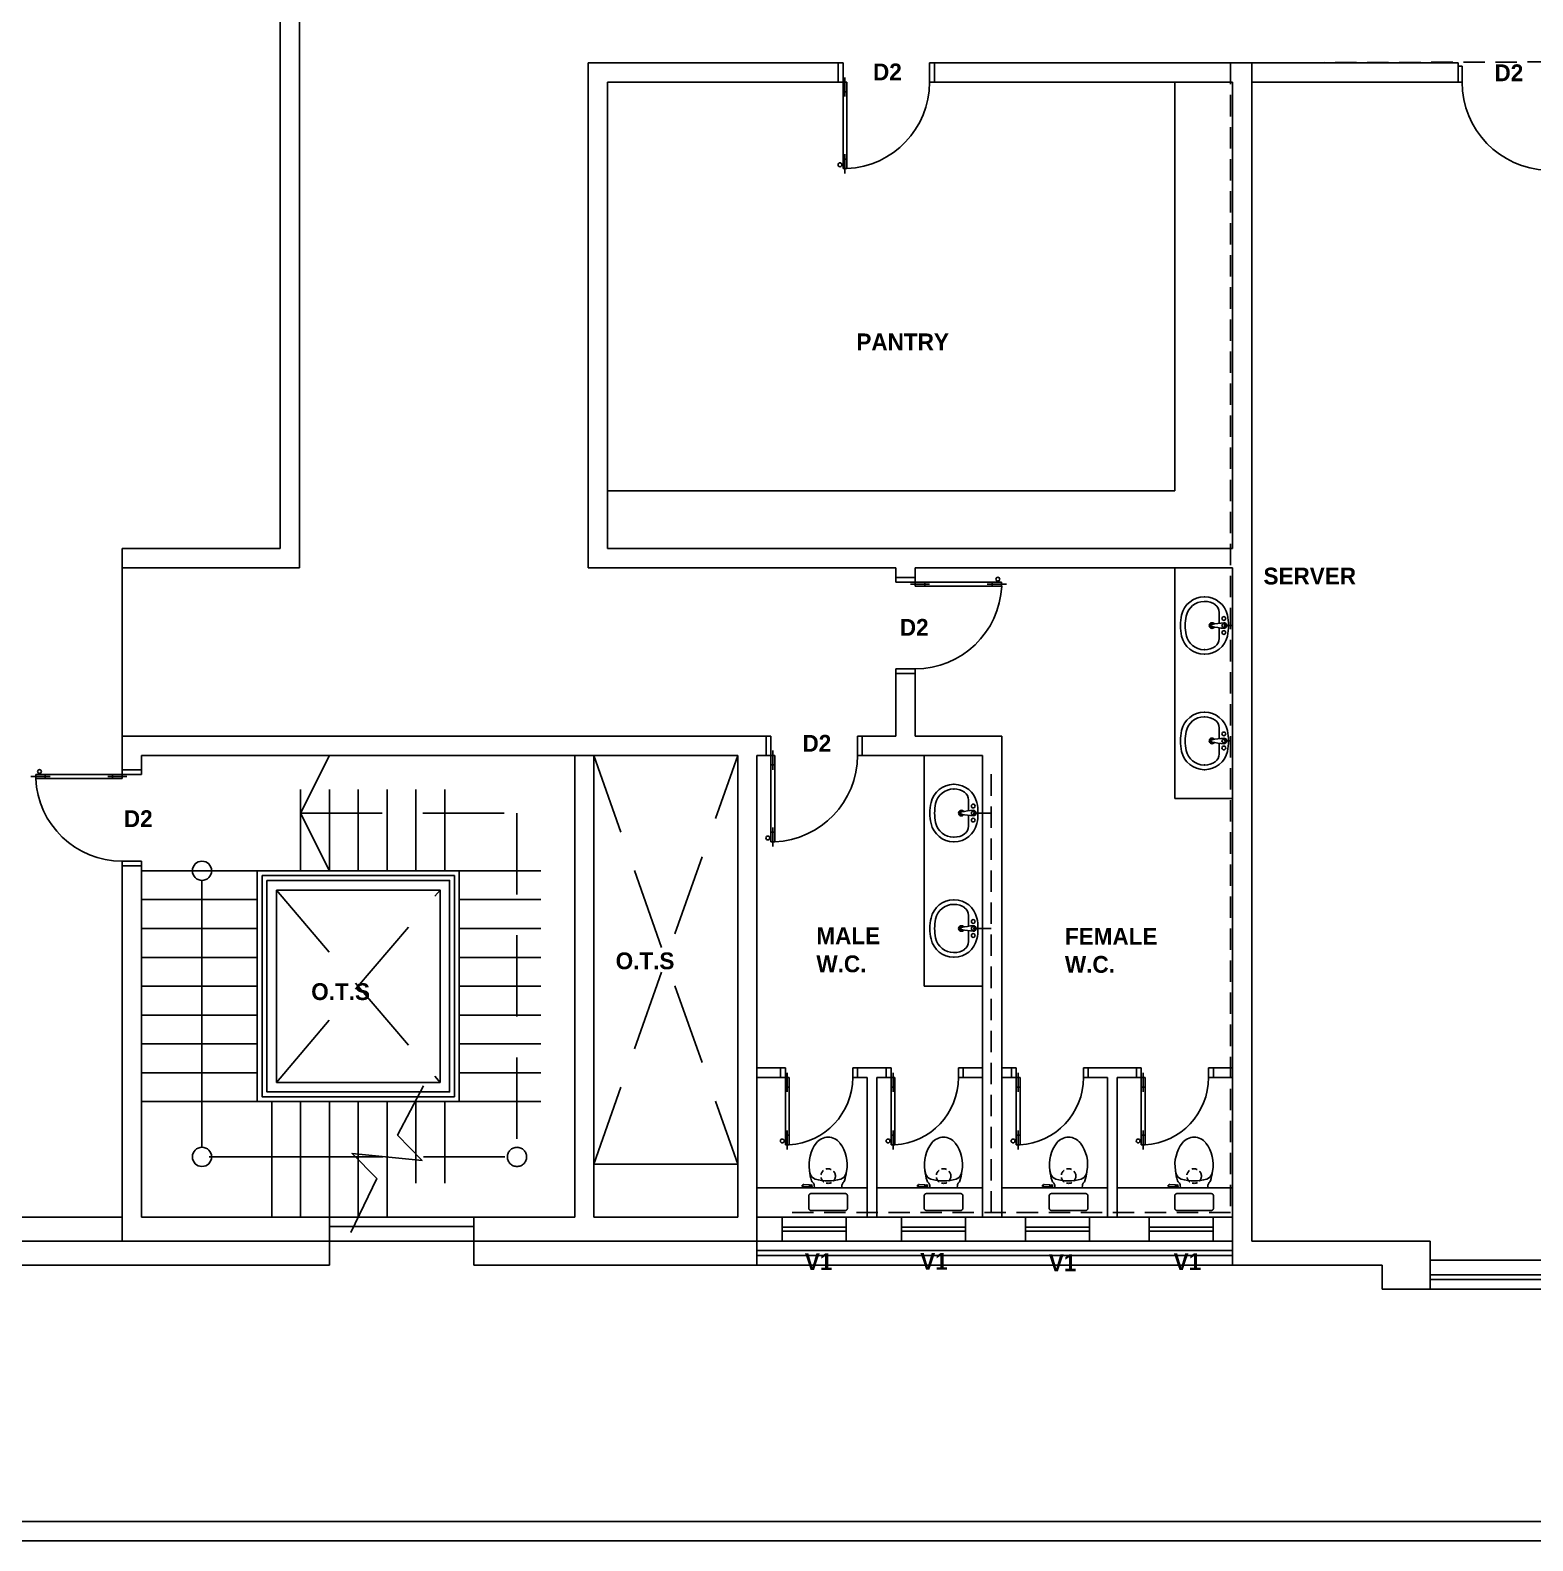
# Model space of a CAD drawing. Header units: inches. Extents: x 484217 to 497210, y -26946 to -21493.
# Drawn here: x 484966 to 485669, y -26438 to -25731 of the extents above; entities that cross this region are included whole.
import ezdxf

# ---------------------------------------------------------------- set-up
doc = ezdxf.new("R2010")
doc.units = ezdxf.units.IN
doc.header["$LTSCALE"] = 20
doc.header["$MEASUREMENT"] = 0
for name, pattern in [('ACAD_ISO03W100', [30, 12, -18]), ('DASHED', [0.75, 0.5, -0.25]), ('HIDDEN', [9.525, 6.35, -3.175]), ('HIDDEN2', [0.1875, 0.125, -0.0625])]:
    doc.linetypes.add(name, pattern=pattern)
for name, color, linetype in [('1-COL-HAT', 5, 'Continuous'), ('A-DIMENSION', 4, 'Continuous'), ('A-Door', 1, 'Continuous'), ('A-fixt', 6, 'Continuous'), ('A-GLASS', 4, 'Continuous'), ('A-STAIR', 1, 'Continuous'), ('A-STAIRS', 1, 'Continuous'), ('A-WALL', 7, 'Continuous'), ('FITS', 3, 'Continuous'), ('HOLE', 2, 'HIDDEN2'), ('I-WALL-FULL', 5, 'Continuous'), ('I-WALL-IN', 3, 'Continuous'), ('ventilation', 191, 'Continuous'), ('Water Main', 5, 'DASHED')]:
    doc.layers.add(name, color=color, linetype=linetype)
doc.layers.add('I-ANNO-TEXT', color=7, linetype='Continuous', lineweight=18)
doc.styles.add('MICRO', font='')
doc.styles.get('MICRO').set_extended_font_data('MicrogrammaSSi', bold=True)

# ---------------------------------------------------------------- blocks, each defined once
blk = doc.blocks.new('2D-L100')
at = {"layer": 'A-Door'}
for p, q in [((0.07, 0.949), (0.07, 1.149)), ((0.038, 1.067), (0.05, 1.067)), ((0.038, 1.051), (0.05, 1.051)), ((0.09, 1.099), (0.05, 1.099)), ((0.05, 0.2), (0.05, 1.099)), ((0.09, 0.999), (0.05, 0.999)), ((0.09, 0.2), (0.09, 1.099)), ((0.07, 0.35), (0.07, 0.15)), ((0.05, 0.2), (0, 0.2)), ((0, 0.2), (0, 0)), ((0.05, 0.3), (0.09, 0.3)), ((0.05, 0.2), (0.09, 0.2)), ((0.05, 0), (0.05, 0.2)), ((0.95, 0.2), (1, 0.2)), ((0.95, 0), (0.95, 0.2)), ((1, 0.2), (1, 0)), ((0, 0), (0.05, 0)), ((1, 0), (0.95, 0))]:
    blk.add_line(p, q, dxfattribs=at)
blk.add_circle((0.018, 1.059), 0.02, dxfattribs=at)
blk.add_arc((0.05, 0.2), 0.9, 0, 87.4527, dxfattribs=at)
blk = doc.blocks.new('washe02')
at = {"layer": 'A-fixt'}
for p, q in [((-0.024, -0.097), (-0.136, -0.097)), ((0.136, -0.097), (0.024, -0.097)), ((-0.299, -0.247), (-0.299, -0.253)), ((-0.25, -0.247), (-0.25, -0.253)), ((0.25, -0.253), (0.25, -0.247))]:
    blk.add_line(p, q, dxfattribs=at)
for centre in [(-0.073, -0.049), (0, -0.049), (0.073, -0.049)]:
    blk.add_circle(centre, 0.0195, dxfattribs=at)
for centre, radius, start, end in [((-0.056, -0.249), 0.243, 102.5792, 179.3394), ((-0.056, -0.249), 0.195, 145.7108, 179.3394), ((-0.136, -0.195), 0.0973, 90, 145.7108), ((0, -0.5), 0.5, 90, 102.5792), ((0, -0.049), 0.0292, 0, 180), ((0.941, 0.028), 0.973, 184.5022, 191.8586), ((0, -0.172), 0.0292, 123.7169, 56.2831), ((0, -0.5), 0.5, 77.4208, 90), ((-0.941, 0.028), 0.973, 348.1414, 355.4978), ((0.056, -0.249), 0.243, 0.6606, 77.4208), ((0.136, -0.195), 0.0973, 34.2892, 90), ((0.056, -0.249), 0.195, 0.6606, 34.2892), ((-0.056, -0.251), 0.243, 180.6606, 257.4208), ((-0.056, -0.251), 0.195, 180.6606, 257.4208), ((0, -0.172), 0.0195, 136.5893, 43.4107), ((0, -0.172), 0.0114, 180, 0), ((0.056, -0.251), 0.195, 282.5792, 359.3394), ((0.056, -0.251), 0.243, 282.5792, 359.3394), ((0, -0.25), 0.299, 0, 0.6606), ((0, -0.25), 0.299, 359.3394, 360), ((0, 0), 0.451, 257.4208, 270), ((0, 0), 0.451, 270, 282.5792), ((0, 0), 0.5, 257.4208, 270), ((0, 0), 0.5, 270, 282.5792)]:
    blk.add_arc(centre, radius, start, end, dxfattribs=at)
blk = doc.blocks.new('1D-L080')
at = {"layer": 'A-Door'}
for p, q in [((0.05, 0.1), (0.05, 0.799)), ((0.09, 0.799), (0.05, 0.799)), ((0.07, 0.649), (0.07, 0.849)), ((0.09, 0.1), (0.09, 0.799)), ((0.038, 0.767), (0.05, 0.767)), ((0.038, 0.751), (0.05, 0.751)), ((0.09, 0.699), (0.05, 0.699)), ((0.05, 0.2), (0.09, 0.2)), ((0.07, 0.25), (0.07, 0.05)), ((0, 0.1), (0, 0)), ((0.05, 0.1), (0, 0.1)), ((0, 0), (0.05, 0)), ((0.05, 0), (0.05, 0.1)), ((0.05, 0.1), (0.09, 0.1)), ((0.75, 0.1), (0.8, 0.1)), ((0.75, 0), (0.75, 0.1)), ((0.8, 0), (0.75, 0)), ((0.8, 0.1), (0.8, 0))]:
    blk.add_line(p, q, dxfattribs=at)
blk.add_circle((0.018, 0.759), 0.02, dxfattribs=at)
blk.add_arc((0.05, 0.1), 0.7, 0, 86.7242, dxfattribs=at)
blk = doc.blocks.new('2D-R120')
at = {"layer": 'A-Door'}
for p, q in [((-0.07, 1.149), (-0.07, 1.349)), ((-0.09, 1.299), (-0.05, 1.299)), ((-0.09, 0.2), (-0.09, 1.299)), ((-0.09, 1.199), (-0.05, 1.199)), ((-0.05, 0.2), (-0.05, 1.299)), ((-0.038, 1.267), (-0.05, 1.267)), ((-0.038, 1.251), (-0.05, 1.251)), ((-1.15, 0.2), (-1.2, 0.2)), ((-1.2, 0.2), (-1.2, 0)), ((-1.15, 0), (-1.15, 0.2)), ((-0.05, 0.3), (-0.09, 0.3)), ((-0.05, 0.2), (-0.09, 0.2)), ((-0.07, 0.35), (-0.07, 0.15)), ((-0.05, 0), (-0.05, 0.2)), ((-0.05, 0.2), (0, 0.2)), ((0, 0.2), (0, 0)), ((-1.2, 0), (-1.15, 0)), ((0, 0), (-0.05, 0))]:
    blk.add_line(p, q, dxfattribs=at)
blk.add_circle((-0.018, 1.259), 0.02, dxfattribs=at)
blk.add_arc((-0.05, 0.2), 1.1, 92.0839, 180, dxfattribs=at)

msp = doc.modelspace()

# ---------------------------------------------------------------- linework, layer by layer
for p, q in [((485008.65, -26286.22, 6.93), (484833.15, -26286.22, 6.93)), ((484833.6, -26297.45, 6.93), (485008.65, -26297.47, 6.93)), ((485620.65, -26319.97, 6.93), (485598.15, -26319.97, 6.93)), ((484317.68, -26428.72, 6.93), (488304.59, -26428.72, 6.93)), ((484306.43, -26437.72, 6.93), (488316.15, -26437.72, 6.93))]:
    msp.add_line(p, q)
at = {"layer": '1-COL-HAT'}
for p, q in [((485537.18, -26286.22, 6.93), (485537.18, -26297.47, 6.93)), ((485598.15, -26297.47, 6.93), (485620.65, -26297.47, 6.93)), ((485620.65, -26306.47, 6.93), (485620.65, -26297.47, 6.93))]:
    msp.add_line(p, q, dxfattribs=at)
at = {"layer": 'A-DIMENSION', "color": 8}
for p, q in [((485528.18, -26286.22, 6.93), (485305.65, -26286.22, 6.93)), ((485105.63, -26297.47, 6.93), (485105.63, -26308.72, 6.93)), ((485173.16, -26297.47, 6.93), (485173.16, -26308.72, 6.93)), ((485305.65, -26297.47, 6.93), (485305.65, -26308.72, 6.93)), ((485528.18, -26297.47, 6.93), (485528.18, -26308.72, 6.93)), ((484833.6, -26308.72, 6.93), (485105.63, -26308.72, 6.93)), ((485173.16, -26308.72, 6.93), (485305.65, -26308.72, 6.93)), ((485528.18, -26308.72, 6.93), (485598.15, -26308.72, 6.93))]:
    msp.add_line(p, q, dxfattribs=at)
at = {"layer": 'A-DIMENSION'}
msp.add_line((485620.65, -26319.97, 6.93), (485710.65, -26319.97, 6.93), dxfattribs=at)
at = {"layer": 'A-fixt'}
for p, q in [((485501.18, -25946.47, 6.93), (485501.18, -25755.22, 6.93)), ((485501.18, -25946.47, 6.93), (485235.68, -25946.47, 6.93)), ((485501.18, -25982.47, 6.93), (485501.18, -26090.47, 6.93)), ((485383.95, -26070.22, 6.93), (485383.95, -26178.22, 6.93)), ((485501.18, -26090.47, 6.93), (485528.18, -26090.47, 6.93)), ((485383.95, -26178.22, 6.93), (485410.95, -26178.22, 6.93))]:
    msp.add_line(p, q, dxfattribs=at)
at = {"layer": 'A-GLASS'}
for p, q in [((485105.63, -26286.22, 6.93), (485173.16, -26286.22, 6.93)), ((485105.63, -26290.72, 6.93), (485173.16, -26290.72, 6.93)), ((485110.58, -26286.22, 6.93), (485167.95, -26286.22, 6.93)), ((485110.58, -26290.72, 6.93), (485167.95, -26290.72, 6.93)), ((485528.18, -26297.47, 6.93), (485305.65, -26297.47, 6.93)), ((485528.18, -26301.97, 6.93), (485305.65, -26301.97, 6.93)), ((485528.18, -26304.22, 6.93), (485305.65, -26304.22, 6.93)), ((485620.65, -26306.47, 6.93), (485710.65, -26306.47, 6.93)), ((485620.65, -26319.97, 6.93), (485620.65, -26306.47, 6.93)), ((485528.18, -26308.72, 6.93), (485305.65, -26308.72, 6.93)), ((485620.65, -26313.22, 6.93), (485710.65, -26313.22, 6.93)), ((485620.65, -26315.47, 6.93), (485710.65, -26315.47, 6.93))]:
    msp.add_line(p, q, dxfattribs=at)
at = {"layer": 'A-STAIR', "linetype": 'HIDDEN', "ltscale": 0.3}
for p, q in [((485092.13, -26124.22, 6.93), (485092.13, -26070.22, 6.93)), ((485105.63, -26124.22, 6.93), (485105.63, -26070.22, 6.93)), ((485119.13, -26124.22, 6.93), (485119.13, -26070.22, 6.93)), ((485132.63, -26124.22, 6.93), (485132.63, -26070.22, 6.93)), ((485146.13, -26124.22, 6.93), (485146.13, -26070.22, 6.93)), ((485159.63, -26124.22, 6.93), (485159.63, -26070.22, 6.93)), ((485166.38, -26124.22, 6.93), (485220.38, -26124.22, 6.93)), ((485166.38, -26137.72, 6.93), (485220.38, -26137.72, 6.93)), ((485166.38, -26151.22, 6.93), (485220.38, -26151.22, 6.93)), ((485166.38, -26164.72, 6.93), (485220.38, -26164.72, 6.93)), ((485166.38, -26178.22, 6.93), (485220.38, -26178.22, 6.93)), ((485166.38, -26191.72, 6.93), (485220.38, -26191.72, 6.93)), ((485166.38, -26205.22, 6.93), (485220.38, -26205.22, 6.93)), ((485166.38, -26218.72, 6.93), (485220.38, -26218.72, 6.93)), ((485146.13, -26232.22, 6.93), (485146.13, -26286.22, 6.93)), ((485159.63, -26232.22, 6.93), (485159.63, -26286.22, 6.93)), ((485166.38, -26232.22, 6.93), (485220.38, -26232.22, 6.93)), ((485132.63, -26286.22, 6.93), (485132.63, -26258.1, 6.93))]:
    msp.add_line(p, q, dxfattribs=at)
at = {"layer": 'A-STAIR', "color": 8, "linetype": 'HIDDEN', "ltscale": 0.3}
for p, q in [((485229.38, -26261.47, 6.93), (485296.65, -26070.22, 6.93)), ((485229.38, -26070.22, 6.93), (485296.65, -26261.47, 6.93)), ((485080.88, -26133.22, 6.93), (485157.38, -26223.22, 6.93)), ((485080.88, -26223.22, 6.93), (485157.38, -26133.22, 6.93))]:
    msp.add_line(p, q, dxfattribs=at)
at = {"layer": 'A-STAIR'}
for p, q in [((485071.88, -26124.22, 6.93), (485017.88, -26124.22, 6.93)), ((485071.88, -26137.72, 6.93), (485017.88, -26137.72, 6.93)), ((485071.88, -26151.22, 6.93), (485017.88, -26151.22, 6.93)), ((485071.88, -26164.72, 6.93), (485017.88, -26164.72, 6.93)), ((485071.88, -26178.22, 6.93), (485017.88, -26178.22, 6.93)), ((485071.88, -26191.72, 6.93), (485017.88, -26191.72, 6.93)), ((485071.88, -26205.22, 6.93), (485017.88, -26205.22, 6.93)), ((485071.88, -26218.72, 6.93), (485017.88, -26218.72, 6.93)), ((485071.88, -26232.22, 6.93), (485017.88, -26232.22, 6.93)), ((485078.63, -26232.22, 6.93), (485078.63, -26286.22, 6.93)), ((485092.13, -26232.22, 6.93), (485092.13, -26286.22, 6.93)), ((485105.63, -26232.22, 6.93), (485105.63, -26286.22, 6.93)), ((485119.13, -26232.22, 6.93), (485119.13, -26286.22, 6.93)), ((485132.63, -26232.22, 6.93), (485132.63, -26258.1, 6.93)), ((485296.65, -26261.47, 6.93), (485229.38, -26261.47, 6.93))]:
    msp.add_line(p, q, dxfattribs=at)
at = {"layer": 'A-STAIR', "linetype": 'HIDDEN', "ltscale": 0.3, "elevation": 6.93}
for points in [[(485105.63, -26070.22), (485092.13, -26097.22), (485105.63, -26124.22)], [(485092.13, -26097.22), (485193.38, -26097.22), (485193.38, -26253.6)], [(485187.75, -26258.1), (485125.88, -26258.1)]]:
    msp.add_lwpolyline(points, dxfattribs=at)
at = {"layer": 'A-STAIR', "elevation": 6.93}
for points in [[(485046, -26128.72), (485046, -26253.6)], [(485125.88, -26258.1), (485049.38, -26258.1)]]:
    msp.add_lwpolyline(points, dxfattribs=at)
for points in [[(485071.88, -26124.22), (485071.88, -26232.22), (485166.38, -26232.22), (485166.38, -26124.22)], [(485074.13, -26126.47), (485074.13, -26229.97), (485164.13, -26229.97), (485164.13, -26126.47)], [(485076.38, -26128.72), (485076.38, -26227.72), (485161.88, -26227.72), (485161.88, -26128.72)], [(485080.88, -26133.22), (485080.88, -26223.22), (485157.38, -26223.22), (485157.38, -26133.22)]]:
    msp.add_lwpolyline(points, close=True, dxfattribs=at)
at = {"layer": 'A-STAIR'}
for centre in [(485046, -26124.22, 6.93), (485046, -26258.1, 6.93)]:
    msp.add_circle(centre, 4.5, dxfattribs=at)
at = {"layer": 'A-STAIR', "linetype": 'HIDDEN', "ltscale": 0.3}
msp.add_circle((485193.38, -26258.1, 6.93), 4.5, dxfattribs=at)
at = {"layer": 'A-STAIRS'}
for p, q in [((485105.63, -26297.47, 6.93), (485173.16, -26297.47, 6.93)), ((485343.68, -26308.72, 6.93), (485305.65, -26308.72, 6.93))]:
    msp.add_line(p, q, dxfattribs=at)
at = {"layer": 'A-WALL'}
for p, q in [((485220.38, -26070.22, 6.93), (485017.65, -26070.22, 6.93)), ((485220.38, -26070.22, 6.93), (485017.88, -26070.22, 6.93)), ((485220.38, -26070.22, 6.93), (485220.38, -26286.22, 6.93)), ((485229.38, -26070.22, 6.93), (485229.38, -26286.22, 6.93)), ((485296.65, -26070.22, 6.93), (485229.38, -26070.22, 6.93)), ((485008.65, -26187.22, 6.93), (485008.65, -26286.22, 6.93)), ((484842.15, -26286.22, 6.93), (485008.65, -26286.22, 6.93)), ((485017.65, -26286.22, 6.93), (485039.7, -26286.22, 6.93)), ((484833.6, -26297.47, 6.93), (485039.7, -26297.47, 6.93)), ((485620.65, -26319.97, 6.93), (485620.65, -26297.47, 6.93)), ((485598.15, -26319.97, 6.93), (485598.15, -26308.72, 6.93))]:
    msp.add_line(p, q, dxfattribs=at)
at = {"layer": 'A-WALL', "elevation": 6.93}
msp.add_lwpolyline([(485149.63, -26224.92), (485137.5, -26247.95), (485149, -26259.71), (485116.26, -26256.48), (485127.76, -26268.24), (485115.62, -26293.52)], dxfattribs=at)
at = {"layer": 'FITS', "color": 6}
for p, q in [((485326.75, -26271.26, 6.93), (485327.04, -26271.26, 6.93)), ((485326.75, -26271.58, 6.93), (485326.75, -26271.26, 6.93)), ((485326.75, -26271.58, 6.93), (485326.75, -26271.9, 6.93)), ((485326.75, -26271.9, 6.93), (485327.04, -26271.9, 6.93)), ((485327.04, -26271.26, 6.93), (485327.04, -26271.58, 6.93)), ((485327.04, -26271.9, 6.93), (485327.04, -26271.58, 6.93)), ((485327.57, -26271.01, 6.93), (485330.23, -26271.23, 6.93)), ((485327.57, -26272.15, 6.93), (485330.23, -26271.93, 6.93)), ((485330.23, -26271.23, 6.93), (485330.23, -26271.58, 6.93)), ((485330.71, -26271.36, 6.93), (485330.23, -26271.36, 6.93)), ((485330.23, -26271.93, 6.93), (485330.23, -26271.58, 6.93)), ((485330.71, -26271.8, 6.93), (485330.23, -26271.8, 6.93)), ((485330.92, -26271.97, 6.93), (485330.92, -26272.35, 6.93)), ((485331.24, -26271.97, 6.93), (485331.24, -26272.35, 6.93)), ((485332.54, -26272.63, 6.93), (485332.47, -26271.39, 6.93)), ((485345.43, -26271.39, 6.93), (485345.37, -26272.63, 6.93)), ((485380.75, -26271.26, 6.93), (485381.04, -26271.26, 6.93)), ((485380.75, -26271.58, 6.93), (485380.75, -26271.26, 6.93)), ((485380.75, -26271.58, 6.93), (485380.75, -26271.9, 6.93)), ((485380.75, -26271.9, 6.93), (485381.04, -26271.9, 6.93)), ((485381.04, -26271.26, 6.93), (485381.04, -26271.58, 6.93)), ((485381.04, -26271.9, 6.93), (485381.04, -26271.58, 6.93)), ((485381.57, -26271.01, 6.93), (485384.23, -26271.23, 6.93)), ((485381.57, -26272.15, 6.93), (485384.23, -26271.93, 6.93)), ((485384.23, -26271.23, 6.93), (485384.23, -26271.58, 6.93)), ((485384.71, -26271.36, 6.93), (485384.23, -26271.36, 6.93)), ((485384.23, -26271.93, 6.93), (485384.23, -26271.58, 6.93)), ((485384.71, -26271.8, 6.93), (485384.23, -26271.8, 6.93)), ((485384.92, -26271.97, 6.93), (485384.92, -26272.35, 6.93)), ((485385.24, -26271.97, 6.93), (485385.24, -26272.35, 6.93)), ((485386.54, -26272.63, 6.93), (485386.47, -26271.39, 6.93)), ((485399.43, -26271.39, 6.93), (485399.37, -26272.63, 6.93)), ((485439.25, -26271.26, 6.93), (485439.54, -26271.26, 6.93)), ((485439.25, -26271.58, 6.93), (485439.25, -26271.26, 6.93)), ((485439.25, -26271.58, 6.93), (485439.25, -26271.9, 6.93)), ((485439.25, -26271.9, 6.93), (485439.54, -26271.9, 6.93)), ((485439.54, -26271.26, 6.93), (485439.54, -26271.58, 6.93)), ((485439.54, -26271.9, 6.93), (485439.54, -26271.58, 6.93)), ((485440.07, -26271.01, 6.93), (485442.73, -26271.23, 6.93)), ((485440.07, -26272.15, 6.93), (485442.73, -26271.93, 6.93)), ((485442.73, -26271.23, 6.93), (485442.73, -26271.58, 6.93)), ((485443.21, -26271.36, 6.93), (485442.73, -26271.36, 6.93)), ((485442.73, -26271.93, 6.93), (485442.73, -26271.58, 6.93)), ((485443.21, -26271.8, 6.93), (485442.73, -26271.8, 6.93)), ((485443.42, -26271.97, 6.93), (485443.42, -26272.35, 6.93)), ((485443.74, -26271.97, 6.93), (485443.74, -26272.35, 6.93)), ((485445.04, -26272.63, 6.93), (485444.97, -26271.39, 6.93)), ((485457.93, -26271.39, 6.93), (485457.87, -26272.63, 6.93)), ((485497.98, -26271.26, 6.93), (485498.27, -26271.26, 6.93)), ((485497.98, -26271.58, 6.93), (485497.98, -26271.26, 6.93)), ((485497.98, -26271.58, 6.93), (485497.98, -26271.9, 6.93)), ((485497.98, -26271.9, 6.93), (485498.27, -26271.9, 6.93)), ((485498.27, -26271.26, 6.93), (485498.27, -26271.58, 6.93)), ((485498.27, -26271.9, 6.93), (485498.27, -26271.58, 6.93)), ((485498.79, -26271.01, 6.93), (485501.46, -26271.23, 6.93)), ((485498.79, -26272.15, 6.93), (485501.46, -26271.93, 6.93)), ((485501.46, -26271.23, 6.93), (485501.46, -26271.58, 6.93)), ((485501.93, -26271.36, 6.93), (485501.46, -26271.36, 6.93)), ((485501.46, -26271.93, 6.93), (485501.46, -26271.58, 6.93)), ((485501.93, -26271.8, 6.93), (485501.46, -26271.8, 6.93)), ((485502.15, -26271.97, 6.93), (485502.15, -26272.35, 6.93)), ((485502.47, -26271.97, 6.93), (485502.47, -26272.35, 6.93)), ((485503.76, -26272.63, 6.93), (485503.7, -26271.39, 6.93)), ((485516.66, -26271.39, 6.93), (485516.59, -26272.63, 6.93)), ((485305.65, -26272.63, 6.93), (485357.18, -26272.63, 6.93)), ((485331.76, -26272.35, 6.93), (485330.43, -26272.35, 6.93)), ((485330.43, -26272.63, 6.93), (485330.43, -26272.35, 6.93)), ((485331.76, -26272.63, 6.93), (485331.76, -26272.35, 6.93)), ((485361.68, -26272.63, 6.93), (485411.18, -26272.63, 6.93)), ((485385.76, -26272.35, 6.93), (485384.43, -26272.35, 6.93)), ((485384.43, -26272.63, 6.93), (485384.43, -26272.35, 6.93)), ((485385.76, -26272.63, 6.93), (485385.76, -26272.35, 6.93)), ((485420.18, -26272.63, 6.93), (485469.68, -26272.63, 6.93)), ((485444.26, -26272.35, 6.93), (485442.93, -26272.35, 6.93)), ((485442.93, -26272.63, 6.93), (485442.93, -26272.35, 6.93)), ((485444.26, -26272.63, 6.93), (485444.26, -26272.35, 6.93)), ((485473.95, -26272.63, 6.93), (485528.18, -26272.63, 6.93)), ((485502.99, -26272.35, 6.93), (485501.65, -26272.35, 6.93)), ((485501.65, -26272.63, 6.93), (485501.65, -26272.35, 6.93)), ((485502.99, -26272.63, 6.93), (485502.99, -26272.35, 6.93))]:
    msp.add_line(p, q, dxfattribs=at)
at = {"layer": 'FITS', "color": 6, "linetype": 'HIDDEN', "elevation": 6.93}
for points in [[(485346.88, -26283.19), (485331.03, -26283.19, -0.414214), (485329.89, -26282.06), (485329.89, -26276.39, -0.414214), (485331.03, -26275.26), (485346.88, -26275.26, -0.414214), (485348.01, -26276.39), (485348.01, -26282.06, -0.414214)], [(485400.88, -26283.19), (485385.03, -26283.19, -0.414214), (485383.89, -26282.06), (485383.89, -26276.39, -0.414214), (485385.03, -26275.26), (485400.88, -26275.26, -0.414214), (485402.01, -26276.39), (485402.01, -26282.06, -0.414214)], [(485459.38, -26283.19), (485443.53, -26283.19, -0.414214), (485442.39, -26282.06), (485442.39, -26276.39, -0.414214), (485443.53, -26275.26), (485459.38, -26275.26, -0.414214), (485460.51, -26276.39), (485460.51, -26282.06, -0.414214)], [(485518.1, -26283.19), (485502.25, -26283.19, -0.414214), (485501.12, -26282.06), (485501.12, -26276.39, -0.414214), (485502.25, -26275.26), (485518.1, -26275.26, -0.414214), (485519.24, -26276.39), (485519.24, -26282.06, -0.414214)]]:
    msp.add_lwpolyline(points, format="xyb", close=True, dxfattribs=at)
at = {"layer": 'FITS', "color": 6}
for centre in [(485331.07, -26271.58, 6.93), (485385.07, -26271.58, 6.93), (485443.57, -26271.58, 6.93), (485502.3, -26271.58, 6.93)]:
    msp.add_circle(centre, 0.424, dxfattribs=at)
for centre, radius, start, end in [((485338.95, -26255.81, 6.93), 6.94, 37.45204, 142.29926), ((485392.95, -26255.81, 6.93), 6.94, 37.45204, 142.29926), ((485451.45, -26255.81, 6.93), 6.94, 37.45204, 142.29926), ((485510.18, -26255.81, 6.93), 6.94, 37.45204, 142.29926), ((485346.59, -26261.71, 6.93), 16.59, 142.29918, 189.62656), ((485331.34, -26261.64, 6.93), 16.52, 348.99586, 37.45208), ((485400.59, -26261.71, 6.93), 16.59, 142.29918, 189.62656), ((485385.34, -26261.64, 6.93), 16.52, 348.99586, 37.45208), ((485459.09, -26261.71, 6.93), 16.59, 142.29918, 189.62656), ((485443.84, -26261.64, 6.93), 16.52, 348.99586, 37.45208), ((485517.81, -26261.71, 6.93), 16.59, 142.29918, 189.62656), ((485502.57, -26261.64, 6.93), 16.52, 348.99586, 37.45208), ((485349.89, -26262.89, 6.93), 19.72, 184.65346, 198.85789), ((485346.59, -26261.71, 6.93), 16.59, 189.62651, 194.93923), ((485321.11, -26261.29, 6.93), 26.68, 342.43331, 352.45254), ((485331.34, -26261.64, 6.93), 16.52, 344.55557, 348.99586), ((485403.89, -26262.89, 6.93), 19.72, 184.65346, 198.85789), ((485400.59, -26261.71, 6.93), 16.59, 189.62651, 194.93923), ((485375.11, -26261.29, 6.93), 26.68, 342.43331, 352.45254), ((485385.34, -26261.64, 6.93), 16.52, 344.55557, 348.99586), ((485462.39, -26262.89, 6.93), 19.72, 184.65346, 198.85789), ((485459.09, -26261.71, 6.93), 16.59, 189.62651, 194.93923), ((485433.61, -26261.29, 6.93), 26.68, 342.43331, 352.45254), ((485443.84, -26261.64, 6.93), 16.52, 344.55557, 348.99586), ((485521.12, -26262.89, 6.93), 19.72, 184.65346, 198.85789), ((485517.81, -26261.71, 6.93), 16.59, 189.62651, 194.93923), ((485492.34, -26261.29, 6.93), 26.68, 342.43331, 352.45254), ((485502.57, -26261.64, 6.93), 16.52, 344.55557, 348.99586), ((485327.52, -26271.58, 6.93), 0.571, 85.32494, 146.12771), ((485327.52, -26271.58, 6.93), 0.571, 213.87229, 274.67506), ((485333.99, -26265.07, 6.93), 3.55, 194.93923, 252.9837), ((485332.9, -26268.69, 6.93), 1.77, 198.8579, 231.20172), ((485330.65, -26271.49, 6.93), 1.83, 3.07447, 51.20173), ((485338.95, -26248.87, 6.93), 20.49, 252.9837, 286.78011), ((485343.84, -26265.09, 6.93), 3.55, 286.78011, 344.55557), ((485347.26, -26271.49, 6.93), 1.83, 131.74946, 176.9255), ((485344.87, -26268.81, 6.93), 1.77, 311.74939, 342.43341), ((485381.52, -26271.58, 6.93), 0.571, 85.32494, 146.12771), ((485381.52, -26271.58, 6.93), 0.571, 213.87229, 274.67506), ((485387.99, -26265.07, 6.93), 3.55, 194.93923, 252.9837), ((485386.9, -26268.69, 6.93), 1.77, 198.8579, 231.20172), ((485384.65, -26271.49, 6.93), 1.83, 3.07447, 51.20173), ((485392.95, -26248.87, 6.93), 20.49, 252.9837, 286.78011), ((485397.84, -26265.09, 6.93), 3.55, 286.78011, 344.55557), ((485401.26, -26271.49, 6.93), 1.83, 131.74946, 176.9255), ((485398.87, -26268.81, 6.93), 1.77, 311.74939, 342.43341), ((485440.02, -26271.58, 6.93), 0.571, 85.32494, 146.12771), ((485440.02, -26271.58, 6.93), 0.571, 213.87229, 274.67506), ((485446.49, -26265.07, 6.93), 3.55, 194.93923, 252.9837), ((485445.4, -26268.69, 6.93), 1.77, 198.8579, 231.20172), ((485443.15, -26271.49, 6.93), 1.83, 3.07447, 51.20173), ((485451.45, -26248.87, 6.93), 20.49, 252.9837, 286.78011), ((485456.34, -26265.09, 6.93), 3.55, 286.78011, 344.55557), ((485459.76, -26271.49, 6.93), 1.83, 131.74946, 176.9255), ((485457.37, -26268.81, 6.93), 1.77, 311.74939, 342.43341), ((485498.74, -26271.58, 6.93), 0.571, 85.32494, 146.12771), ((485498.74, -26271.58, 6.93), 0.571, 213.87229, 274.67506), ((485505.22, -26265.07, 6.93), 3.55, 194.93923, 252.9837), ((485504.12, -26268.69, 6.93), 1.77, 198.8579, 231.20172), ((485501.87, -26271.49, 6.93), 1.83, 3.07447, 51.20173), ((485510.18, -26248.87, 6.93), 20.49, 252.9837, 286.78011), ((485515.07, -26265.09, 6.93), 3.55, 286.78011, 344.55557), ((485518.48, -26271.49, 6.93), 1.83, 131.74946, 176.9255), ((485516.09, -26268.81, 6.93), 1.77, 311.74939, 342.43341)]:
    msp.add_arc(centre, radius, start, end, dxfattribs=at)
at = {"layer": 'HOLE', "color": 6}
for centre in [(485338.95, -26267.08, 6.93), (485392.95, -26267.08, 6.93), (485451.45, -26267.08, 6.93), (485510.18, -26267.08, 6.93)]:
    msp.add_circle(centre, 3.4, dxfattribs=at)
at = {"layer": 'I-WALL-FULL'}
for p, q in [((485226.68, -25746.22, 6.93), (485226.68, -25982.47, 6.93)), ((485343.68, -25746.22, 6.93), (485226.68, -25746.22, 6.93)), ((485343.68, -25746.22, 6.93), (485343.68, -25755.22, 6.93)), ((485537.18, -25746.22, 6.93), (485388.68, -25746.22, 6.93)), ((485388.68, -25755.22, 6.93), (485388.68, -25746.22, 6.93)), ((485537.18, -25746.22, 6.93), (485537.18, -26286.22, 6.93)), ((485633.7, -25746.22, 6.93), (485537.18, -25746.22, 6.93)), ((485633.7, -25755.22, 6.93), (485633.7, -25746.22, 6.93)), ((485235.68, -25755.22, 6.93), (485235.68, -25973.47, 6.93)), ((485235.68, -25755.22, 6.93), (485343.68, -25755.22, 6.93)), ((485388.68, -25755.22, 6.93), (485528.18, -25755.22, 6.93)), ((485528.18, -25973.47, 6.93), (485528.18, -25755.22, 6.93)), ((485633.7, -25755.22, 6.93), (485537.18, -25755.22, 6.93)), ((485528.18, -25973.47, 6.93), (485235.68, -25973.47, 6.93)), ((485370.68, -25982.47, 6.93), (485226.68, -25982.47, 6.93)), ((485370.68, -25982.47, 6.93), (485370.68, -25986.97, 6.93)), ((485379.68, -25986.97, 6.93), (485370.68, -25986.97, 6.93)), ((485528.18, -25982.47, 6.93), (485379.68, -25982.47, 6.93)), ((485379.68, -25982.47, 6.93), (485379.68, -25986.97, 6.93)), ((485528.18, -26216.47, 6.93), (485528.18, -25982.47, 6.93)), ((485528.18, -26216.47, 6.93), (485528.18, -25982.47, 6.93)), ((485379.68, -26031.97, 6.93), (485370.68, -26031.97, 6.93)), ((485370.68, -26031.97, 6.93), (485370.68, -26061.22, 6.93)), ((485379.68, -26031.97, 6.93), (485379.68, -26061.22, 6.93)), ((485309.93, -26061.22, 6.93), (485008.65, -26061.22, 6.93)), ((485008.65, -26070.22, 6.93), (485008.65, -26061.22, 6.93)), ((485008.65, -26061.22, 6.93), (485008.65, -26061.22, 6.93)), ((485309.93, -26070.22, 6.93), (485309.93, -26061.22, 6.93)), ((485354.93, -26070.22, 6.93), (485354.93, -26061.22, 6.93)), ((485370.68, -26061.22, 6.93), (485354.93, -26061.22, 6.93)), ((485420.18, -26061.22, 6.93), (485379.68, -26061.22, 6.93)), ((485420.18, -26216.47, 6.93), (485420.18, -26061.22, 6.93)), ((485008.65, -26070.22, 6.93), (485008.65, -26076.97, 6.93)), ((485017.65, -26070.22, 6.93), (485017.65, -26076.97, 6.93)), ((485017.65, -26070.22, 6.93), (485017.65, -26076.97, 6.93)), ((485296.65, -26070.22, 6.93), (485017.65, -26070.22, 6.93)), ((485296.65, -26070.22, 6.93), (485296.65, -26286.22, 6.93)), ((485309.93, -26070.22, 6.93), (485305.65, -26070.22, 6.93)), ((485305.65, -26070.22, 6.93), (485305.65, -26297.47, 6.93)), ((485309.93, -26070.22, 6.93), (485305.65, -26070.22, 6.93)), ((485411.18, -26070.22, 6.93), (485354.93, -26070.22, 6.93)), ((485411.18, -26216.47, 6.93), (485411.18, -26070.22, 6.93)), ((485017.65, -26076.97, 6.93), (485008.65, -26076.97, 6.93)), ((485017.65, -26076.97, 6.93), (485008.65, -26076.97, 6.93)), ((485008.65, -26121.97, 6.93), (485008.65, -26178.22, 6.93)), ((485017.65, -26121.97, 6.93), (485008.65, -26121.97, 6.93)), ((485017.65, -26121.97, 6.93), (485017.65, -26286.22, 6.93)), ((485008.65, -26286.22, 6.93), (485008.65, -26178.22, 6.93)), ((485316.68, -26216.47, 6.93), (485305.65, -26216.47, 6.93)), ((485316.68, -26220.97, 6.93), (485305.65, -26220.97, 6.93)), ((485316.68, -26220.97, 6.93), (485316.68, -26216.47, 6.93)), ((485352.68, -26220.97, 6.93), (485352.68, -26216.47, 6.93)), ((485366.18, -26216.47, 6.93), (485352.68, -26216.47, 6.93)), ((485357.18, -26220.97, 6.93), (485352.68, -26220.97, 6.93)), ((485357.18, -26286.22, 6.93), (485357.18, -26220.97, 6.93)), ((485361.68, -26286.22, 6.93), (485361.68, -26220.97, 6.93)), ((485366.18, -26220.97, 6.93), (485361.68, -26220.97, 6.93)), ((485366.18, -26220.97, 6.93), (485366.18, -26216.47, 6.93)), ((485402.18, -26220.97, 6.93), (485402.18, -26216.47, 6.93)), ((485411.18, -26216.47, 6.93), (485402.18, -26216.47, 6.93)), ((485411.18, -26220.97, 6.93), (485402.18, -26220.97, 6.93)), ((485411.18, -26286.22, 6.93), (485411.18, -26216.47, 6.93)), ((485420.18, -26286.22, 6.93), (485420.18, -26216.47, 6.93)), ((485424.68, -26216.47, 6.93), (485420.18, -26216.47, 6.93)), ((485424.68, -26220.97, 6.93), (485420.18, -26220.97, 6.93)), ((485424.68, -26220.97, 6.93), (485424.68, -26216.47, 6.93)), ((485483.18, -26216.47, 6.93), (485460.68, -26216.47, 6.93)), ((485460.68, -26220.97, 6.93), (485460.68, -26216.47, 6.93)), ((485469.68, -26220.97, 6.93), (485460.68, -26220.97, 6.93)), ((485469.68, -26286.22, 6.93), (485469.68, -26220.97, 6.93)), ((485474.18, -26286.22, 6.93), (485474.18, -26220.97, 6.93)), ((485483.18, -26220.97, 6.93), (485474.18, -26220.97, 6.93)), ((485483.18, -26220.97, 6.93), (485483.18, -26216.47, 6.93)), ((485528.18, -26216.47, 6.93), (485519.18, -26216.47, 6.93)), ((485519.18, -26220.97, 6.93), (485519.18, -26216.47, 6.93)), ((485528.18, -26220.97, 6.93), (485519.18, -26220.97, 6.93)), ((485528.18, -26297.47, 6.93), (485528.18, -26216.47, 6.93)), ((484842.15, -26286.22, 6.93), (485008.65, -26286.22, 6.93)), ((485008.65, -26286.22, 6.93), (485008.65, -26297.47, 6.93)), ((485017.65, -26286.22, 6.93), (485105.63, -26286.22, 6.93)), ((485017.65, -26286.22, 6.93), (485105.63, -26286.22, 6.93)), ((485105.63, -26297.47, 6.93), (485105.63, -26286.22, 6.93)), ((485173.16, -26297.47, 6.93), (485173.16, -26286.22, 6.93)), ((485173.16, -26286.22, 6.93), (485220.38, -26286.22, 6.93)), ((485296.65, -26286.22, 6.93), (485229.38, -26286.22, 6.93)), ((484833.6, -26297.45, 6.93), (485105.63, -26297.47, 6.93)), ((485039.7, -26297.47, 6.93), (485008.65, -26297.47, 6.93)), ((485305.65, -26297.47, 6.93), (485173.16, -26297.47, 6.93)), ((485537.18, -26297.47, 6.93), (485598.15, -26297.47, 6.93))]:
    msp.add_line(p, q, dxfattribs=at)
at = {"layer": 'I-WALL-IN'}
msp.add_line((485008.65, -25973.47, 6.93), (485008.65, -25982.47, 6.93), dxfattribs=at)
at = {"layer": 'I-WALL-IN', "linetype": 'ACAD_ISO03W100'}
msp.add_line((485008.65, -25982.47, 6.93), (485008.65, -26061.22, 6.93), dxfattribs=at)
at = {"layer": 'I-WALL-IN', "elevation": 6.93}
for points in [[(485082.64, -25655.83), (485082.64, -25973.47)], [(485091.64, -25655.83), (485091.64, -25982.47)], [(485082.64, -25973.47), (485008.65, -25973.47)], [(485091.64, -25982.47), (485008.65, -25982.47)]]:
    msp.add_lwpolyline(points, dxfattribs=at)
at = {"layer": 'ventilation'}
for p, q in [((485317.37, -26286.22, 6.93), (485317.37, -26297.47, 6.93)), ((485317.37, -26286.22, 6.93), (485347.37, -26286.22, 6.93)), ((485317.37, -26291.04), (485347.37, -26291.04)), ((485347.37, -26292.8), (485317.37, -26292.8)), ((485347.37, -26297.47, 6.93), (485347.37, -26286.22, 6.93)), ((485373.26, -26286.22, 6.93), (485373.26, -26297.47, 6.93)), ((485373.26, -26286.22, 6.93), (485403.26, -26286.22, 6.93)), ((485373.26, -26291.04), (485403.26, -26291.04)), ((485403.26, -26292.8), (485373.26, -26292.8)), ((485403.26, -26297.47, 6.93), (485403.26, -26286.22, 6.93)), ((485431.23, -26286.22, 6.93), (485431.23, -26297.47, 6.93)), ((485431.23, -26286.22, 6.93), (485461.23, -26286.22, 6.93)), ((485431.23, -26291.04), (485461.23, -26291.04)), ((485461.23, -26292.8), (485431.23, -26292.8)), ((485461.23, -26297.47, 6.93), (485461.23, -26286.22, 6.93)), ((485489.12, -26286.22, 6.93), (485489.12, -26297.47, 6.93)), ((485489.12, -26286.22, 6.93), (485519.12, -26286.22, 6.93)), ((485489.12, -26291.04), (485519.12, -26291.04)), ((485519.12, -26292.8), (485489.12, -26292.8)), ((485519.12, -26297.47, 6.93), (485519.12, -26286.22, 6.93)), ((485317.37, -26297.47, 6.93), (485347.37, -26297.47, 6.93)), ((485373.26, -26297.47, 6.93), (485403.26, -26297.47, 6.93)), ((485431.23, -26297.47, 6.93), (485461.23, -26297.47, 6.93)), ((485489.12, -26297.47, 6.93), (485519.12, -26297.47, 6.93))]:
    msp.add_line(p, q, dxfattribs=at)
at = {"layer": 'Water Main'}
for p, q in [((486126.15, -25744.31, 10.35), (485527.15, -25746.22, 6.93)), ((485527.15, -25746.22, 6.93), (485527.15, -26284.08, 6.93)), ((485524.1, -26009.47, 6.93), (485528.18, -26009.47, 6.93)), ((485524.1, -26063.47, 6.93), (485527.15, -26063.47, 6.93)), ((485415.18, -26284.08, 6.93), (485415.18, -26075.14, 6.93)), ((485406.87, -26097.22, 6.93), (485415.18, -26097.22, 6.93)), ((485406.87, -26151.22, 6.93), (485415.18, -26151.22, 6.93)), ((485527.15, -26284.08, 6.93), (485317.37, -26284.08, 6.93))]:
    msp.add_line(p, q, dxfattribs=at)

# ---------------------------------------------------------------- block references
at = {"layer": 'A-Door'}
for name, p, xscale, yscale, zscale, rotation in [('2D-L100', (485343.68, -25746.22, 6.93), -45, 45, 45, 180), ('2D-R120', (485678.7, -25747.72, 6.93), -37.4999999998603, 37.49999999999127, 37.50000000000036, 180), ('2D-L100', (485370.68, -25986.97, 6.93), 45, 45, 45, 270), ('2D-L100', (485309.93, -26061.22, 6.93), -45, 45, 45, 180), ('2D-L100', (485017.65, -26076.97, 6.93), -45, 45, 45, 90), ('1D-L080', (485316.68, -26216.47, 6.93), -45, 45, 45, 180), ('1D-L080', (485366.18, -26216.47, 6.93), -45, 45, 45, 180), ('1D-L080', (485424.68, -26216.47, 6.93), -45, 45, 45, 180)]:
    msp.add_blockref(name, p, dxfattribs=dict(at, xscale=xscale, yscale=yscale, zscale=zscale, rotation=rotation))
at = {"layer": 'A-fixt', "xscale": 45, "yscale": 45, "zscale": 45, "rotation": 270}
for p in [(485526.29, -26009.47, 6.93), (485526.29, -26063.47, 6.93), (485409.06, -26097.22, 6.93), (485409.06, -26151.22, 6.93)]:
    msp.add_blockref('washe02', p, dxfattribs=at)
at = {"layer": 'I-WALL-FULL', "xscale": -45, "yscale": 45, "zscale": 45, "rotation": 180}
msp.add_blockref('1D-L080', (485483.18, -26216.47, 6.93), dxfattribs=at)

# ---------------------------------------------------------------- texts
at = {"layer": 'I-ANNO-TEXT', "style": 'MICRO'}
for s, p in [('PANTRY', (485352.17, -25880.69, 6.93)), ('SERVER', (485542.63, -25990.26, 6.93)), ('O.T.S', (485239.54, -26170.3, 6.93)), ('O.T.S', (485097.1, -26184.7, 6.93)), ('O.T.S', (485097.1, -26184.7, 6.93))]:
    msp.add_text(s, height=7.875, dxfattribs=at).set_placement(p)
at = {"layer": 'I-ANNO-TEXT', "char_height": 7.875, "attachment_point": 1, "style": 'MICRO'}
for s, width, insert in [('{\\fBahnschrift Light|b1|i0|c0|p34;D2}', 7.4099, (485359.95, -25746.49, 6.93)), ('{\\fBahnschrift Light|b1|i0|c0|p34;D2}', 7.4099, (485650.7, -25746.9, 6.93)), ('{\\fBahnschrift Light|b1|i0|c0|p34;D2}', 7.4099, (485372.5, -26006.39, 6.93)), ('{\\fBahnschrift Light|b1|i0|c0|p34;D2}', 7.4099, (485326.94, -26060.63, 6.93)), ('{\\fBahnschrift Light|b1|i0|c0|p34;D2}', 7.4099, (485009.45, -26095.9, 6.93)), ('{\\fBahnschrift Light|b1|i0|c0|p34;MALE\\PW.C.}', 6039.9258, (485333.46, -26150.7, 6.93)), ('{\\fBahnschrift Light|b1|i0|c0|p34;FEMALE\\PW.C.}', 6039.9258, (485449.74, -26150.95, 6.93)), ('{\\fBahnschrift Light|b1|i0|c0|p34;V1}', 7.4099, (485328.05, -26303.21, 6.93)), ('{\\fBahnschrift Light|b1|i0|c0|p34;V1}', 7.4099, (485382.04, -26303.03, 6.93)), ('{\\fBahnschrift Light|b1|i0|c0|p34;V1}', 7.4099, (485442.18, -26303.75, 6.93)), ('{\\fBahnschrift Light|b1|i0|c0|p34;V1}', 7.4099, (485500.59, -26303.2, 6.93))]:
    msp.add_mtext_dynamic_manual_height_columns(s, width=width, gutter_width=1.5, heights=[0], dxfattribs=dict(at, insert=insert))

doc.saveas('drawing.dxf')
